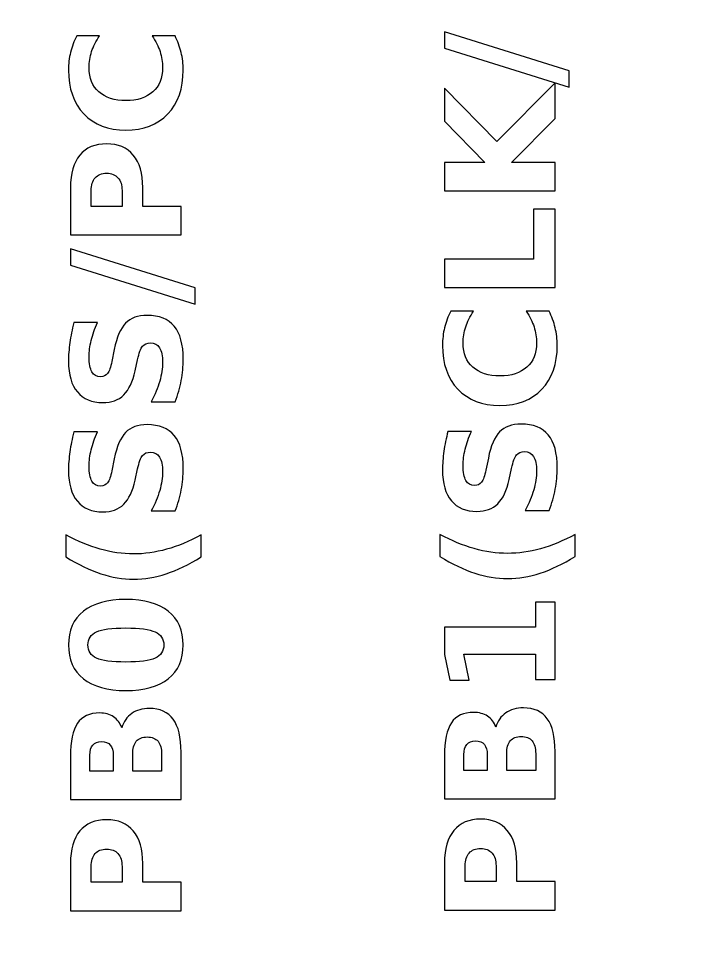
# Model space of a CAD drawing. Header units: centimetres. Extents: x -16.5 to -4.5, y -20.9 to -8.8.
# Drawn here: x -9.634 to -8.753, y -19.575 to -18.348 of the extents above; entities that cross this region are included whole.
import ezdxf

# ---------------------------------------------------------------- set-up
doc = ezdxf.new("R2010")
doc.units = ezdxf.units.CM
doc.header["$MEASUREMENT"] = 0
doc.layers.add('Layer 1', color=7, linetype='Continuous')

msp = doc.modelspace()

# ---------------------------------------------------------------- linework, layer by layer
at = {"layer": 'Layer 1', "color": 7, "lineweight": 35}
msp.add_open_spline([(-16.5, -8.85), (-16.5, -8.85), (-4.5, -8.85), (-4.5, -8.85), (-4.5, -8.85), (-4.5, -8.85), (-4.5, -20.85), (-4.5, -20.85), (-4.5, -20.85), (-4.5, -20.85), (-16.5, -20.85), (-16.5, -20.85), (-16.5, -20.85), (-16.5, -20.85), (-16.5, -8.85), (-16.5, -8.85)], degree=3, knots=[0, 0, 0, 0, 0.25, 0.25, 0.25, 0.25, 0.5, 0.5, 0.5, 0.5, 0.75, 0.75, 0.75, 0.75, 1, 1, 1, 1], dxfattribs=at)
at = {"layer": 'Layer 1', "color": 250, "lineweight": 100}
msp.add_open_spline([(-15.8, -9.55), (-15.8, -9.55), (-5.2, -9.55), (-5.2, -9.55), (-5.2, -9.55), (-5.2, -9.55), (-5.2, -20.15), (-5.2, -20.15), (-5.2, -20.15), (-5.2, -20.15), (-15.8, -20.15), (-15.8, -20.15), (-15.8, -20.15), (-15.8, -20.15), (-15.8, -9.55), (-15.8, -9.55)], degree=3, knots=[0, 0, 0, 0, 0.25, 0.25, 0.25, 0.25, 0.5, 0.5, 0.5, 0.5, 0.75, 0.75, 0.75, 0.75, 1, 1, 1, 1], dxfattribs=at)
at = {"layer": 'Layer 1', "color": 250}
for points, knots in [([(-9.4281, -18.37121), (-9.42453, -18.37811), (-9.42183, -18.38531), (-9.42, -18.39281), (-9.42, -18.39281), (-9.41817, -18.40028), (-9.41727, -18.40811), (-9.41727, -18.41624), (-9.41727, -18.41624), (-9.41727, -18.44051), (-9.42407, -18.45974), (-9.43763, -18.47394), (-9.43763, -18.47394), (-9.4512, -18.48814), (-9.4696, -18.49524), (-9.49287, -18.49524), (-9.49287, -18.49524), (-9.51617, -18.49524), (-9.5346, -18.48814), (-9.54817, -18.47394), (-9.54817, -18.47394), (-9.56173, -18.45974), (-9.56853, -18.44051), (-9.56853, -18.41624), (-9.56853, -18.41624), (-9.56853, -18.40811), (-9.56763, -18.40028), (-9.5658, -18.39281), (-9.5658, -18.39281), (-9.56397, -18.38531), (-9.56127, -18.37811), (-9.5577, -18.37121), (-9.5577, -18.37121), (-9.5577, -18.37121), (-9.52753, -18.37121), (-9.52753, -18.37121), (-9.52753, -18.37121), (-9.5323, -18.37818), (-9.53577, -18.38504), (-9.53797, -18.39181), (-9.53797, -18.39181), (-9.5402, -18.39858), (-9.5413, -18.40571), (-9.5413, -18.41321), (-9.5413, -18.41321), (-9.5413, -18.42661), (-9.537, -18.43718), (-9.5284, -18.44484), (-9.5284, -18.44484), (-9.5198, -18.45254), (-9.50797, -18.45638), (-9.49287, -18.45638), (-9.49287, -18.45638), (-9.4778, -18.45638), (-9.466, -18.45254), (-9.4574, -18.44484), (-9.4574, -18.44484), (-9.4488, -18.43718), (-9.4445, -18.42661), (-9.4445, -18.41321), (-9.4445, -18.41321), (-9.4445, -18.40571), (-9.4456, -18.39858), (-9.44783, -18.39181), (-9.44783, -18.39181), (-9.45003, -18.38504), (-9.4535, -18.37818), (-9.45827, -18.37121), (-9.45827, -18.37121), (-9.45827, -18.37121), (-9.4281, -18.37121), (-9.4281, -18.37121)], [0, 0, 0, 0, 0.0555556, 0.0555556, 0.0555556, 0.0555556, 0.1111111, 0.1111111, 0.1111111, 0.1111111, 0.1666667, 0.1666667, 0.1666667, 0.1666667, 0.2222222, 0.2222222, 0.2222222, 0.2222222, 0.2777778, 0.2777778, 0.2777778, 0.2777778, 0.3333333, 0.3333333, 0.3333333, 0.3333333, 0.3888889, 0.3888889, 0.3888889, 0.3888889, 0.4444444, 0.4444444, 0.4444444, 0.4444444, 0.5, 0.5, 0.5, 0.5, 0.5555556, 0.5555556, 0.5555556, 0.5555556, 0.6111111, 0.6111111, 0.6111111, 0.6111111, 0.6666667, 0.6666667, 0.6666667, 0.6666667, 0.7222222, 0.7222222, 0.7222222, 0.7222222, 0.7777778, 0.7777778, 0.7777778, 0.7777778, 0.8333333, 0.8333333, 0.8333333, 0.8333333, 0.8888889, 0.8888889, 0.8888889, 0.8888889, 0.9444444, 0.9444444, 0.9444444, 0.9444444, 1, 1, 1, 1]), ([(-9.0729, -18.38753), (-9.0729, -18.38753), (-9.0729, -18.36587), (-9.0729, -18.36587), (-9.0729, -18.36587), (-9.0729, -18.36587), (-8.90853, -18.41733), (-8.90853, -18.41733), (-8.90853, -18.41733), (-8.90853, -18.41733), (-8.90853, -18.4389), (-8.90853, -18.4389), (-8.90853, -18.4389), (-8.90853, -18.4389), (-9.0729, -18.38753), (-9.0729, -18.38753)], [0, 0, 0, 0, 0.25, 0.25, 0.25, 0.25, 0.5, 0.5, 0.5, 0.5, 0.75, 0.75, 0.75, 0.75, 1, 1, 1, 1]), ([(-9.0729, -18.5755), (-9.0729, -18.5755), (-9.0729, -18.5379), (-9.0729, -18.5379), (-9.0729, -18.5379), (-9.0729, -18.5379), (-9.01967, -18.5379), (-9.01967, -18.5379), (-9.01967, -18.5379), (-9.01967, -18.5379), (-9.0729, -18.4837), (-9.0729, -18.4837), (-9.0729, -18.4837), (-9.0729, -18.4837), (-9.0729, -18.44007), (-9.0729, -18.44007), (-9.0729, -18.44007), (-9.0729, -18.44007), (-9.00387, -18.51027), (-9.00387, -18.51027), (-9.00387, -18.51027), (-9.00387, -18.51027), (-8.9271, -18.43284), (-8.9271, -18.43284), (-8.9271, -18.43284), (-8.9271, -18.43284), (-8.9271, -18.4799), (-8.9271, -18.4799), (-8.9271, -18.4799), (-8.9271, -18.4799), (-8.98453, -18.5379), (-8.98453, -18.5379), (-8.98453, -18.5379), (-8.98453, -18.5379), (-8.9271, -18.5379), (-8.9271, -18.5379), (-8.9271, -18.5379), (-8.9271, -18.5379), (-8.9271, -18.5755), (-8.9271, -18.5755), (-8.9271, -18.5755), (-8.9271, -18.5755), (-9.0729, -18.5755), (-9.0729, -18.5755)], [0, 0, 0, 0, 0.0909091, 0.0909091, 0.0909091, 0.0909091, 0.1818182, 0.1818182, 0.1818182, 0.1818182, 0.2727273, 0.2727273, 0.2727273, 0.2727273, 0.3636364, 0.3636364, 0.3636364, 0.3636364, 0.4545455, 0.4545455, 0.4545455, 0.4545455, 0.5454545, 0.5454545, 0.5454545, 0.5454545, 0.6363636, 0.6363636, 0.6363636, 0.6363636, 0.7272727, 0.7272727, 0.7272727, 0.7272727, 0.8181818, 0.8181818, 0.8181818, 0.8181818, 0.9090909, 0.9090909, 0.9090909, 0.9090909, 1, 1, 1, 1]), ([(-9.5659, -18.63341), (-9.5659, -18.63341), (-9.5659, -18.57101), (-9.5659, -18.57101), (-9.5659, -18.57101), (-9.5659, -18.55245), (-9.56177, -18.53821), (-9.55353, -18.52828), (-9.55353, -18.52828), (-9.5453, -18.51835), (-9.53357, -18.51338), (-9.51833, -18.51338), (-9.51833, -18.51338), (-9.50307, -18.51338), (-9.4913, -18.51835), (-9.48307, -18.52828), (-9.48307, -18.52828), (-9.47483, -18.53821), (-9.4707, -18.55245), (-9.4707, -18.57101), (-9.4707, -18.57101), (-9.4707, -18.57101), (-9.4707, -18.59581), (-9.4707, -18.59581), (-9.4707, -18.59581), (-9.4707, -18.59581), (-9.4201, -18.59581), (-9.4201, -18.59581), (-9.4201, -18.59581), (-9.4201, -18.59581), (-9.4201, -18.63341), (-9.4201, -18.63341), (-9.4201, -18.63341), (-9.4201, -18.63341), (-9.5659, -18.63341), (-9.5659, -18.63341)], [0, 0, 0, 0, 0.1111111, 0.1111111, 0.1111111, 0.1111111, 0.2222222, 0.2222222, 0.2222222, 0.2222222, 0.3333333, 0.3333333, 0.3333333, 0.3333333, 0.4444444, 0.4444444, 0.4444444, 0.4444444, 0.5555556, 0.5555556, 0.5555556, 0.5555556, 0.6666667, 0.6666667, 0.6666667, 0.6666667, 0.7777778, 0.7777778, 0.7777778, 0.7777778, 0.8888889, 0.8888889, 0.8888889, 0.8888889, 1, 1, 1, 1]), ([(-9.53867, -18.59581), (-9.53867, -18.59581), (-9.49793, -18.59581), (-9.49793, -18.59581), (-9.49793, -18.59581), (-9.49793, -18.59581), (-9.49793, -18.57501), (-9.49793, -18.57501), (-9.49793, -18.57501), (-9.49793, -18.56771), (-9.4997, -18.56208), (-9.50327, -18.55811), (-9.50327, -18.55811), (-9.5068, -18.55415), (-9.51183, -18.55215), (-9.51833, -18.55215), (-9.51833, -18.55215), (-9.52487, -18.55215), (-9.52987, -18.55415), (-9.5334, -18.55811), (-9.5334, -18.55811), (-9.5369, -18.56208), (-9.53867, -18.56771), (-9.53867, -18.57501), (-9.53867, -18.57501), (-9.53867, -18.57501), (-9.53867, -18.59581), (-9.53867, -18.59581)], [0, 0, 0, 0, 0.1428571, 0.1428571, 0.1428571, 0.1428571, 0.2857143, 0.2857143, 0.2857143, 0.2857143, 0.4285714, 0.4285714, 0.4285714, 0.4285714, 0.5714286, 0.5714286, 0.5714286, 0.5714286, 0.7142857, 0.7142857, 0.7142857, 0.7142857, 0.8571429, 0.8571429, 0.8571429, 0.8571429, 1, 1, 1, 1]), ([(-9.0729, -18.70293), (-9.0729, -18.70293), (-9.0729, -18.66533), (-9.0729, -18.66533), (-9.0729, -18.66533), (-9.0729, -18.66533), (-8.95553, -18.66533), (-8.95553, -18.66533), (-8.95553, -18.66533), (-8.95553, -18.66533), (-8.95553, -18.59933), (-8.95553, -18.59933), (-8.95553, -18.59933), (-8.95553, -18.59933), (-8.9271, -18.59933), (-8.9271, -18.59933), (-8.9271, -18.59933), (-8.9271, -18.59933), (-8.9271, -18.70293), (-8.9271, -18.70293), (-8.9271, -18.70293), (-8.9271, -18.70293), (-9.0729, -18.70293), (-9.0729, -18.70293)], [0, 0, 0, 0, 0.1666667, 0.1666667, 0.1666667, 0.1666667, 0.3333333, 0.3333333, 0.3333333, 0.3333333, 0.5, 0.5, 0.5, 0.5, 0.6666667, 0.6666667, 0.6666667, 0.6666667, 0.8333333, 0.8333333, 0.8333333, 0.8333333, 1, 1, 1, 1]), ([(-9.5659, -18.67344), (-9.5659, -18.67344), (-9.5659, -18.65178), (-9.5659, -18.65178), (-9.5659, -18.65178), (-9.5659, -18.65178), (-9.40153, -18.70324), (-9.40153, -18.70324), (-9.40153, -18.70324), (-9.40153, -18.70324), (-9.40153, -18.72481), (-9.40153, -18.72481), (-9.40153, -18.72481), (-9.40153, -18.72481), (-9.5659, -18.67344), (-9.5659, -18.67344)], [0, 0, 0, 0, 0.25, 0.25, 0.25, 0.25, 0.5, 0.5, 0.5, 0.5, 0.75, 0.75, 0.75, 0.75, 1, 1, 1, 1]), ([(-9.5613, -18.74901), (-9.5613, -18.74901), (-9.53047, -18.74901), (-9.53047, -18.74901), (-9.53047, -18.74901), (-9.53403, -18.75701), (-9.53673, -18.76484), (-9.53857, -18.77244), (-9.53857, -18.77244), (-9.5404, -18.78007), (-9.5413, -18.78727), (-9.5413, -18.79404), (-9.5413, -18.79404), (-9.5413, -18.80301), (-9.54007, -18.80967), (-9.5376, -18.81397), (-9.5376, -18.81397), (-9.5351, -18.81827), (-9.53127, -18.82041), (-9.52607, -18.82041), (-9.52607, -18.82041), (-9.52217, -18.82041), (-9.5191, -18.81897), (-9.51693, -18.81607), (-9.51693, -18.81607), (-9.51477, -18.81317), (-9.51287, -18.80791), (-9.5113, -18.80027), (-9.5113, -18.80027), (-9.5113, -18.80027), (-9.5081, -18.78427), (-9.5081, -18.78427), (-9.5081, -18.78427), (-9.50483, -18.76804), (-9.4999, -18.75654), (-9.49323, -18.74971), (-9.49323, -18.74971), (-9.4866, -18.74287), (-9.47717, -18.73944), (-9.46493, -18.73944), (-9.46493, -18.73944), (-9.44883, -18.73944), (-9.43687, -18.74421), (-9.42903, -18.75374), (-9.42903, -18.75374), (-9.4212, -18.76327), (-9.41727, -18.77784), (-9.41727, -18.79744), (-9.41727, -18.79744), (-9.41727, -18.80671), (-9.41813, -18.81597), (-9.4199, -18.82527), (-9.4199, -18.82527), (-9.42167, -18.83457), (-9.42427, -18.84391), (-9.4277, -18.85321), (-9.4277, -18.85321), (-9.4277, -18.85321), (-9.45943, -18.85321), (-9.45943, -18.85321), (-9.45943, -18.85321), (-9.4545, -18.84391), (-9.45077, -18.83491), (-9.44827, -18.82621), (-9.44827, -18.82621), (-9.44577, -18.81751), (-9.4445, -18.80914), (-9.4445, -18.80107), (-9.4445, -18.80107), (-9.4445, -18.79287), (-9.44587, -18.78657), (-9.4486, -18.78221), (-9.4486, -18.78221), (-9.45133, -18.77784), (-9.45523, -18.77567), (-9.46033, -18.77567), (-9.46033, -18.77567), (-9.46487, -18.77567), (-9.4684, -18.77714), (-9.47087, -18.78011), (-9.47087, -18.78011), (-9.47333, -18.78307), (-9.47557, -18.78897), (-9.4775, -18.79784), (-9.4775, -18.79784), (-9.4775, -18.79784), (-9.48073, -18.81241), (-9.48073, -18.81241), (-9.48073, -18.81241), (-9.48387, -18.82697), (-9.48883, -18.83764), (-9.49567, -18.84437), (-9.49567, -18.84437), (-9.5025, -18.85111), (-9.51173, -18.85447), (-9.5233, -18.85447), (-9.5233, -18.85447), (-9.53783, -18.85447), (-9.549, -18.84977), (-9.5568, -18.84041), (-9.5568, -18.84041), (-9.56463, -18.83104), (-9.56853, -18.81757), (-9.56853, -18.79997), (-9.56853, -18.79997), (-9.56853, -18.79197), (-9.56793, -18.78374), (-9.56673, -18.77527), (-9.56673, -18.77527), (-9.56553, -18.76681), (-9.56373, -18.75804), (-9.5613, -18.74901)], [0, 0, 0, 0, 0.0357143, 0.0357143, 0.0357143, 0.0357143, 0.0714286, 0.0714286, 0.0714286, 0.0714286, 0.1071429, 0.1071429, 0.1071429, 0.1071429, 0.1428571, 0.1428571, 0.1428571, 0.1428571, 0.1785714, 0.1785714, 0.1785714, 0.1785714, 0.2142857, 0.2142857, 0.2142857, 0.2142857, 0.25, 0.25, 0.25, 0.25, 0.2857143, 0.2857143, 0.2857143, 0.2857143, 0.3214286, 0.3214286, 0.3214286, 0.3214286, 0.3571429, 0.3571429, 0.3571429, 0.3571429, 0.3928571, 0.3928571, 0.3928571, 0.3928571, 0.4285714, 0.4285714, 0.4285714, 0.4285714, 0.4642857, 0.4642857, 0.4642857, 0.4642857, 0.5, 0.5, 0.5, 0.5, 0.5357143, 0.5357143, 0.5357143, 0.5357143, 0.5714286, 0.5714286, 0.5714286, 0.5714286, 0.6071429, 0.6071429, 0.6071429, 0.6071429, 0.6428571, 0.6428571, 0.6428571, 0.6428571, 0.6785714, 0.6785714, 0.6785714, 0.6785714, 0.7142857, 0.7142857, 0.7142857, 0.7142857, 0.75, 0.75, 0.75, 0.75, 0.7857143, 0.7857143, 0.7857143, 0.7857143, 0.8214286, 0.8214286, 0.8214286, 0.8214286, 0.8571429, 0.8571429, 0.8571429, 0.8571429, 0.8928571, 0.8928571, 0.8928571, 0.8928571, 0.9285714, 0.9285714, 0.9285714, 0.9285714, 0.9642857, 0.9642857, 0.9642857, 0.9642857, 1, 1, 1, 1]), ([(-8.9351, -18.73407), (-8.93153, -18.74097), (-8.92883, -18.74817), (-8.927, -18.75567), (-8.927, -18.75567), (-8.92517, -18.76314), (-8.92427, -18.77097), (-8.92427, -18.7791), (-8.92427, -18.7791), (-8.92427, -18.80337), (-8.93107, -18.8226), (-8.94463, -18.8368), (-8.94463, -18.8368), (-8.9582, -18.851), (-8.9766, -18.8581), (-8.99987, -18.8581), (-8.99987, -18.8581), (-9.02317, -18.8581), (-9.0416, -18.851), (-9.05517, -18.8368), (-9.05517, -18.8368), (-9.06873, -18.8226), (-9.07553, -18.80337), (-9.07553, -18.7791), (-9.07553, -18.7791), (-9.07553, -18.77097), (-9.07463, -18.76314), (-9.0728, -18.75567), (-9.0728, -18.75567), (-9.07097, -18.74817), (-9.06827, -18.74097), (-9.0647, -18.73407), (-9.0647, -18.73407), (-9.0647, -18.73407), (-9.03453, -18.73407), (-9.03453, -18.73407), (-9.03453, -18.73407), (-9.0393, -18.74104), (-9.04277, -18.7479), (-9.04497, -18.75467), (-9.04497, -18.75467), (-9.0472, -18.76144), (-9.0483, -18.76857), (-9.0483, -18.77607), (-9.0483, -18.77607), (-9.0483, -18.78947), (-9.044, -18.80004), (-9.0354, -18.8077), (-9.0354, -18.8077), (-9.0268, -18.8154), (-9.01497, -18.81924), (-8.99987, -18.81924), (-8.99987, -18.81924), (-8.9848, -18.81924), (-8.973, -18.8154), (-8.9644, -18.8077), (-8.9644, -18.8077), (-8.9558, -18.80004), (-8.9515, -18.78947), (-8.9515, -18.77607), (-8.9515, -18.77607), (-8.9515, -18.76857), (-8.9526, -18.76144), (-8.95483, -18.75467), (-8.95483, -18.75467), (-8.95703, -18.7479), (-8.9605, -18.74104), (-8.96527, -18.73407), (-8.96527, -18.73407), (-8.96527, -18.73407), (-8.9351, -18.73407), (-8.9351, -18.73407)], [0, 0, 0, 0, 0.0555556, 0.0555556, 0.0555556, 0.0555556, 0.1111111, 0.1111111, 0.1111111, 0.1111111, 0.1666667, 0.1666667, 0.1666667, 0.1666667, 0.2222222, 0.2222222, 0.2222222, 0.2222222, 0.2777778, 0.2777778, 0.2777778, 0.2777778, 0.3333333, 0.3333333, 0.3333333, 0.3333333, 0.3888889, 0.3888889, 0.3888889, 0.3888889, 0.4444444, 0.4444444, 0.4444444, 0.4444444, 0.5, 0.5, 0.5, 0.5, 0.5555556, 0.5555556, 0.5555556, 0.5555556, 0.6111111, 0.6111111, 0.6111111, 0.6111111, 0.6666667, 0.6666667, 0.6666667, 0.6666667, 0.7222222, 0.7222222, 0.7222222, 0.7222222, 0.7777778, 0.7777778, 0.7777778, 0.7777778, 0.8333333, 0.8333333, 0.8333333, 0.8333333, 0.8888889, 0.8888889, 0.8888889, 0.8888889, 0.9444444, 0.9444444, 0.9444444, 0.9444444, 1, 1, 1, 1]), ([(-9.5613, -18.89304), (-9.5613, -18.89304), (-9.53047, -18.89304), (-9.53047, -18.89304), (-9.53047, -18.89304), (-9.53403, -18.90104), (-9.53673, -18.90887), (-9.53857, -18.91647), (-9.53857, -18.91647), (-9.5404, -18.9241), (-9.5413, -18.9313), (-9.5413, -18.93807), (-9.5413, -18.93807), (-9.5413, -18.94704), (-9.54007, -18.9537), (-9.5376, -18.958), (-9.5376, -18.958), (-9.5351, -18.9623), (-9.53127, -18.96444), (-9.52607, -18.96444), (-9.52607, -18.96444), (-9.52217, -18.96444), (-9.5191, -18.963), (-9.51693, -18.9601), (-9.51693, -18.9601), (-9.51477, -18.9572), (-9.51287, -18.95194), (-9.5113, -18.9443), (-9.5113, -18.9443), (-9.5113, -18.9443), (-9.5081, -18.9283), (-9.5081, -18.9283), (-9.5081, -18.9283), (-9.50483, -18.91207), (-9.4999, -18.90057), (-9.49323, -18.89374), (-9.49323, -18.89374), (-9.4866, -18.8869), (-9.47717, -18.88347), (-9.46493, -18.88347), (-9.46493, -18.88347), (-9.44883, -18.88347), (-9.43687, -18.88824), (-9.42903, -18.89777), (-9.42903, -18.89777), (-9.4212, -18.9073), (-9.41727, -18.92187), (-9.41727, -18.94147), (-9.41727, -18.94147), (-9.41727, -18.95074), (-9.41813, -18.96), (-9.4199, -18.9693), (-9.4199, -18.9693), (-9.42167, -18.9786), (-9.42427, -18.98794), (-9.4277, -18.99724), (-9.4277, -18.99724), (-9.4277, -18.99724), (-9.45943, -18.99724), (-9.45943, -18.99724), (-9.45943, -18.99724), (-9.4545, -18.98794), (-9.45077, -18.97894), (-9.44827, -18.97024), (-9.44827, -18.97024), (-9.44577, -18.96154), (-9.4445, -18.95317), (-9.4445, -18.9451), (-9.4445, -18.9451), (-9.4445, -18.9369), (-9.44587, -18.9306), (-9.4486, -18.92624), (-9.4486, -18.92624), (-9.45133, -18.92187), (-9.45523, -18.9197), (-9.46033, -18.9197), (-9.46033, -18.9197), (-9.46487, -18.9197), (-9.4684, -18.92117), (-9.47087, -18.92414), (-9.47087, -18.92414), (-9.47333, -18.9271), (-9.47557, -18.933), (-9.4775, -18.94187), (-9.4775, -18.94187), (-9.4775, -18.94187), (-9.48073, -18.95644), (-9.48073, -18.95644), (-9.48073, -18.95644), (-9.48387, -18.971), (-9.48883, -18.98167), (-9.49567, -18.9884), (-9.49567, -18.9884), (-9.5025, -18.99514), (-9.51173, -18.9985), (-9.5233, -18.9985), (-9.5233, -18.9985), (-9.53783, -18.9985), (-9.549, -18.9938), (-9.5568, -18.98444), (-9.5568, -18.98444), (-9.56463, -18.97507), (-9.56853, -18.9616), (-9.56853, -18.944), (-9.56853, -18.944), (-9.56853, -18.936), (-9.56793, -18.92777), (-9.56673, -18.9193), (-9.56673, -18.9193), (-9.56553, -18.91084), (-9.56373, -18.90207), (-9.5613, -18.89304)], [0, 0, 0, 0, 0.0357143, 0.0357143, 0.0357143, 0.0357143, 0.0714286, 0.0714286, 0.0714286, 0.0714286, 0.1071429, 0.1071429, 0.1071429, 0.1071429, 0.1428571, 0.1428571, 0.1428571, 0.1428571, 0.1785714, 0.1785714, 0.1785714, 0.1785714, 0.2142857, 0.2142857, 0.2142857, 0.2142857, 0.25, 0.25, 0.25, 0.25, 0.2857143, 0.2857143, 0.2857143, 0.2857143, 0.3214286, 0.3214286, 0.3214286, 0.3214286, 0.3571429, 0.3571429, 0.3571429, 0.3571429, 0.3928571, 0.3928571, 0.3928571, 0.3928571, 0.4285714, 0.4285714, 0.4285714, 0.4285714, 0.4642857, 0.4642857, 0.4642857, 0.4642857, 0.5, 0.5, 0.5, 0.5, 0.5357143, 0.5357143, 0.5357143, 0.5357143, 0.5714286, 0.5714286, 0.5714286, 0.5714286, 0.6071429, 0.6071429, 0.6071429, 0.6071429, 0.6428571, 0.6428571, 0.6428571, 0.6428571, 0.6785714, 0.6785714, 0.6785714, 0.6785714, 0.7142857, 0.7142857, 0.7142857, 0.7142857, 0.75, 0.75, 0.75, 0.75, 0.7857143, 0.7857143, 0.7857143, 0.7857143, 0.8214286, 0.8214286, 0.8214286, 0.8214286, 0.8571429, 0.8571429, 0.8571429, 0.8571429, 0.8928571, 0.8928571, 0.8928571, 0.8928571, 0.9285714, 0.9285714, 0.9285714, 0.9285714, 0.9642857, 0.9642857, 0.9642857, 0.9642857, 1, 1, 1, 1]), ([(-9.0683, -18.89227), (-9.0683, -18.89227), (-9.03747, -18.89227), (-9.03747, -18.89227), (-9.03747, -18.89227), (-9.04103, -18.90027), (-9.04373, -18.9081), (-9.04557, -18.9157), (-9.04557, -18.9157), (-9.0474, -18.92333), (-9.0483, -18.93053), (-9.0483, -18.9373), (-9.0483, -18.9373), (-9.0483, -18.94627), (-9.04707, -18.95293), (-9.0446, -18.95723), (-9.0446, -18.95723), (-9.0421, -18.96153), (-9.03827, -18.96367), (-9.03307, -18.96367), (-9.03307, -18.96367), (-9.02917, -18.96367), (-9.0261, -18.96223), (-9.02393, -18.95933), (-9.02393, -18.95933), (-9.02177, -18.95643), (-9.01987, -18.95117), (-9.0183, -18.94353), (-9.0183, -18.94353), (-9.0183, -18.94353), (-9.0151, -18.92753), (-9.0151, -18.92753), (-9.0151, -18.92753), (-9.01183, -18.9113), (-9.0069, -18.8998), (-9.00023, -18.89297), (-9.00023, -18.89297), (-8.9936, -18.88613), (-8.98417, -18.8827), (-8.97193, -18.8827), (-8.97193, -18.8827), (-8.95583, -18.8827), (-8.94387, -18.88747), (-8.93603, -18.897), (-8.93603, -18.897), (-8.9282, -18.90653), (-8.92427, -18.9211), (-8.92427, -18.9407), (-8.92427, -18.9407), (-8.92427, -18.94997), (-8.92513, -18.95923), (-8.9269, -18.96853), (-8.9269, -18.96853), (-8.92867, -18.97783), (-8.93127, -18.98717), (-8.9347, -18.99647), (-8.9347, -18.99647), (-8.9347, -18.99647), (-8.96643, -18.99647), (-8.96643, -18.99647), (-8.96643, -18.99647), (-8.9615, -18.98717), (-8.95777, -18.97817), (-8.95527, -18.96947), (-8.95527, -18.96947), (-8.95277, -18.96077), (-8.9515, -18.9524), (-8.9515, -18.94433), (-8.9515, -18.94433), (-8.9515, -18.93613), (-8.95287, -18.92983), (-8.9556, -18.92547), (-8.9556, -18.92547), (-8.95833, -18.9211), (-8.96223, -18.91893), (-8.96733, -18.91893), (-8.96733, -18.91893), (-8.97187, -18.91893), (-8.9754, -18.9204), (-8.97787, -18.92337), (-8.97787, -18.92337), (-8.98033, -18.92633), (-8.98257, -18.93223), (-8.9845, -18.9411), (-8.9845, -18.9411), (-8.9845, -18.9411), (-8.98773, -18.95567), (-8.98773, -18.95567), (-8.98773, -18.95567), (-8.99087, -18.97023), (-8.99583, -18.9809), (-9.00267, -18.98763), (-9.00267, -18.98763), (-9.0095, -18.99437), (-9.01873, -18.99773), (-9.0303, -18.99773), (-9.0303, -18.99773), (-9.04483, -18.99773), (-9.056, -18.99303), (-9.0638, -18.98367), (-9.0638, -18.98367), (-9.07163, -18.9743), (-9.07553, -18.96083), (-9.07553, -18.94323), (-9.07553, -18.94323), (-9.07553, -18.93523), (-9.07493, -18.927), (-9.07373, -18.91853), (-9.07373, -18.91853), (-9.07253, -18.91007), (-9.07073, -18.9013), (-9.0683, -18.89227)], [0, 0, 0, 0, 0.0357143, 0.0357143, 0.0357143, 0.0357143, 0.0714286, 0.0714286, 0.0714286, 0.0714286, 0.1071429, 0.1071429, 0.1071429, 0.1071429, 0.1428571, 0.1428571, 0.1428571, 0.1428571, 0.1785714, 0.1785714, 0.1785714, 0.1785714, 0.2142857, 0.2142857, 0.2142857, 0.2142857, 0.25, 0.25, 0.25, 0.25, 0.2857143, 0.2857143, 0.2857143, 0.2857143, 0.3214286, 0.3214286, 0.3214286, 0.3214286, 0.3571429, 0.3571429, 0.3571429, 0.3571429, 0.3928571, 0.3928571, 0.3928571, 0.3928571, 0.4285714, 0.4285714, 0.4285714, 0.4285714, 0.4642857, 0.4642857, 0.4642857, 0.4642857, 0.5, 0.5, 0.5, 0.5, 0.5357143, 0.5357143, 0.5357143, 0.5357143, 0.5714286, 0.5714286, 0.5714286, 0.5714286, 0.6071429, 0.6071429, 0.6071429, 0.6071429, 0.6428571, 0.6428571, 0.6428571, 0.6428571, 0.6785714, 0.6785714, 0.6785714, 0.6785714, 0.7142857, 0.7142857, 0.7142857, 0.7142857, 0.75, 0.75, 0.75, 0.75, 0.7857143, 0.7857143, 0.7857143, 0.7857143, 0.8214286, 0.8214286, 0.8214286, 0.8214286, 0.8571429, 0.8571429, 0.8571429, 0.8571429, 0.8928571, 0.8928571, 0.8928571, 0.8928571, 0.9285714, 0.9285714, 0.9285714, 0.9285714, 0.9642857, 0.9642857, 0.9642857, 0.9642857, 1, 1, 1, 1]), ([(-9.39373, -19.02887), (-9.39373, -19.02887), (-9.39373, -19.05787), (-9.39373, -19.05787), (-9.39373, -19.05787), (-9.4098, -19.06784), (-9.4251, -19.0752), (-9.4396, -19.07994), (-9.4396, -19.07994), (-9.45407, -19.0847), (-9.46843, -19.08707), (-9.4827, -19.08707), (-9.4827, -19.08707), (-9.49697, -19.08707), (-9.5114, -19.08467), (-9.526, -19.0799), (-9.526, -19.0799), (-9.54063, -19.0751), (-9.5559, -19.06777), (-9.57187, -19.05787), (-9.57187, -19.05787), (-9.57187, -19.05787), (-9.57187, -19.02887), (-9.57187, -19.02887), (-9.57187, -19.02887), (-9.55643, -19.0372), (-9.54133, -19.04344), (-9.5266, -19.0476), (-9.5266, -19.0476), (-9.51187, -19.05177), (-9.4973, -19.05387), (-9.4829, -19.05387), (-9.4829, -19.05387), (-9.4685, -19.05387), (-9.45393, -19.0518), (-9.43913, -19.04767), (-9.43913, -19.04767), (-9.42437, -19.04354), (-9.40923, -19.03727), (-9.39373, -19.02887)], [0, 0, 0, 0, 0.1, 0.1, 0.1, 0.1, 0.2, 0.2, 0.2, 0.2, 0.3, 0.3, 0.3, 0.3, 0.4, 0.4, 0.4, 0.4, 0.5, 0.5, 0.5, 0.5, 0.6, 0.6, 0.6, 0.6, 0.7, 0.7, 0.7, 0.7, 0.8, 0.8, 0.8, 0.8, 0.9, 0.9, 0.9, 0.9, 1, 1, 1, 1]), ([(-8.90073, -19.0281), (-8.90073, -19.0281), (-8.90073, -19.0571), (-8.90073, -19.0571), (-8.90073, -19.0571), (-8.9168, -19.06707), (-8.9321, -19.07443), (-8.9466, -19.07917), (-8.9466, -19.07917), (-8.96107, -19.08393), (-8.97543, -19.0863), (-8.9897, -19.0863), (-8.9897, -19.0863), (-9.00397, -19.0863), (-9.0184, -19.0839), (-9.033, -19.07913), (-9.033, -19.07913), (-9.04763, -19.07433), (-9.0629, -19.067), (-9.07887, -19.0571), (-9.07887, -19.0571), (-9.07887, -19.0571), (-9.07887, -19.0281), (-9.07887, -19.0281), (-9.07887, -19.0281), (-9.06343, -19.03643), (-9.04833, -19.04267), (-9.0336, -19.04683), (-9.0336, -19.04683), (-9.01887, -19.051), (-9.0043, -19.0531), (-8.9899, -19.0531), (-8.9899, -19.0531), (-8.9755, -19.0531), (-8.96093, -19.05103), (-8.94613, -19.0469), (-8.94613, -19.0469), (-8.93137, -19.04277), (-8.91623, -19.0365), (-8.90073, -19.0281)], [0, 0, 0, 0, 0.1, 0.1, 0.1, 0.1, 0.2, 0.2, 0.2, 0.2, 0.3, 0.3, 0.3, 0.3, 0.4, 0.4, 0.4, 0.4, 0.5, 0.5, 0.5, 0.5, 0.6, 0.6, 0.6, 0.6, 0.7, 0.7, 0.7, 0.7, 0.8, 0.8, 0.8, 0.8, 0.9, 0.9, 0.9, 0.9, 1, 1, 1, 1]), ([(-9.49287, -19.11384), (-9.4687, -19.11384), (-9.45007, -19.11904), (-9.43693, -19.12947), (-9.43693, -19.12947), (-9.42383, -19.13987), (-9.41727, -19.15467), (-9.41727, -19.17381), (-9.41727, -19.17381), (-9.41727, -19.19301), (-9.42383, -19.20784), (-9.43693, -19.21824), (-9.43693, -19.21824), (-9.45007, -19.22867), (-9.4687, -19.23387), (-9.49287, -19.23387), (-9.49287, -19.23387), (-9.51707, -19.23387), (-9.53573, -19.22867), (-9.54887, -19.21824), (-9.54887, -19.21824), (-9.56197, -19.20784), (-9.56853, -19.19301), (-9.56853, -19.17381), (-9.56853, -19.17381), (-9.56853, -19.15467), (-9.56197, -19.13987), (-9.54887, -19.12947), (-9.54887, -19.12947), (-9.53573, -19.11904), (-9.51707, -19.11384), (-9.49287, -19.11384)], [0, 0, 0, 0, 0.125, 0.125, 0.125, 0.125, 0.25, 0.25, 0.25, 0.25, 0.375, 0.375, 0.375, 0.375, 0.5, 0.5, 0.5, 0.5, 0.625, 0.625, 0.625, 0.625, 0.75, 0.75, 0.75, 0.75, 0.875, 0.875, 0.875, 0.875, 1, 1, 1, 1]), ([(-8.95307, -19.21924), (-8.95307, -19.21924), (-8.95307, -19.18604), (-8.95307, -19.18604), (-8.95307, -19.18604), (-8.95307, -19.18604), (-9.0473, -19.18604), (-9.0473, -19.18604), (-9.0473, -19.18604), (-9.0473, -19.18604), (-9.04027, -19.2201), (-9.04027, -19.2201), (-9.04027, -19.2201), (-9.04027, -19.2201), (-9.06587, -19.2201), (-9.06587, -19.2201), (-9.06587, -19.2201), (-9.06587, -19.2201), (-9.0729, -19.18624), (-9.0729, -19.18624), (-9.0729, -19.18624), (-9.0729, -19.18624), (-9.0729, -19.1505), (-9.0729, -19.1505), (-9.0729, -19.1505), (-9.0729, -19.1505), (-8.95307, -19.1505), (-8.95307, -19.1505), (-8.95307, -19.1505), (-8.95307, -19.1505), (-8.95307, -19.1173), (-8.95307, -19.1173), (-8.95307, -19.1173), (-8.95307, -19.1173), (-8.9271, -19.1173), (-8.9271, -19.1173), (-8.9271, -19.1173), (-8.9271, -19.1173), (-8.9271, -19.21924), (-8.9271, -19.21924), (-8.9271, -19.21924), (-8.9271, -19.21924), (-8.95307, -19.21924), (-8.95307, -19.21924)], [0, 0, 0, 0, 0.0909091, 0.0909091, 0.0909091, 0.0909091, 0.1818182, 0.1818182, 0.1818182, 0.1818182, 0.2727273, 0.2727273, 0.2727273, 0.2727273, 0.3636364, 0.3636364, 0.3636364, 0.3636364, 0.4545455, 0.4545455, 0.4545455, 0.4545455, 0.5454545, 0.5454545, 0.5454545, 0.5454545, 0.6363636, 0.6363636, 0.6363636, 0.6363636, 0.7272727, 0.7272727, 0.7272727, 0.7272727, 0.8181818, 0.8181818, 0.8181818, 0.8181818, 0.9090909, 0.9090909, 0.9090909, 0.9090909, 1, 1, 1, 1]), ([(-9.49313, -19.15144), (-9.51137, -19.15144), (-9.5242, -19.15314), (-9.53167, -19.15657), (-9.53167, -19.15657), (-9.5391, -19.15997), (-9.54283, -19.16574), (-9.54283, -19.17381), (-9.54283, -19.17381), (-9.54283, -19.18187), (-9.5391, -19.18764), (-9.53167, -19.19111), (-9.53167, -19.19111), (-9.5242, -19.19454), (-9.51137, -19.19627), (-9.49313, -19.19627), (-9.49313, -19.19627), (-9.47473, -19.19627), (-9.46173, -19.19454), (-9.4542, -19.19111), (-9.4542, -19.19111), (-9.44663, -19.18764), (-9.44287, -19.18187), (-9.44287, -19.17381), (-9.44287, -19.17381), (-9.44287, -19.16581), (-9.44663, -19.16007), (-9.4542, -19.15661), (-9.4542, -19.15661), (-9.46173, -19.15317), (-9.47473, -19.15144), (-9.49313, -19.15144)], [0, 0, 0, 0, 0.125, 0.125, 0.125, 0.125, 0.25, 0.25, 0.25, 0.25, 0.375, 0.375, 0.375, 0.375, 0.5, 0.5, 0.5, 0.5, 0.625, 0.625, 0.625, 0.625, 0.75, 0.75, 0.75, 0.75, 0.875, 0.875, 0.875, 0.875, 1, 1, 1, 1]), ([(-9.49813, -19.28287), (-9.4958, -19.2748), (-9.49147, -19.26854), (-9.48513, -19.2641), (-9.48513, -19.2641), (-9.47883, -19.25967), (-9.47107, -19.25747), (-9.4619, -19.25747), (-9.4619, -19.25747), (-9.44783, -19.25747), (-9.43737, -19.26224), (-9.43047, -19.27174), (-9.43047, -19.27174), (-9.42357, -19.28124), (-9.4201, -19.2957), (-9.4201, -19.3151), (-9.4201, -19.3151), (-9.4201, -19.3151), (-9.4201, -19.3775), (-9.4201, -19.3775), (-9.4201, -19.3775), (-9.4201, -19.3775), (-9.5659, -19.3775), (-9.5659, -19.3775), (-9.5659, -19.3775), (-9.5659, -19.3775), (-9.5659, -19.32107), (-9.5659, -19.32107), (-9.5659, -19.32107), (-9.5659, -19.3008), (-9.56283, -19.28614), (-9.55673, -19.27707), (-9.55673, -19.27707), (-9.5506, -19.26797), (-9.5408, -19.26344), (-9.52733, -19.26344), (-9.52733, -19.26344), (-9.52023, -19.26344), (-9.5142, -19.2651), (-9.5092, -19.2684), (-9.5092, -19.2684), (-9.50423, -19.27174), (-9.50053, -19.27654), (-9.49813, -19.28287)], [0, 0, 0, 0, 0.0909091, 0.0909091, 0.0909091, 0.0909091, 0.1818182, 0.1818182, 0.1818182, 0.1818182, 0.2727273, 0.2727273, 0.2727273, 0.2727273, 0.3636364, 0.3636364, 0.3636364, 0.3636364, 0.4545455, 0.4545455, 0.4545455, 0.4545455, 0.5454545, 0.5454545, 0.5454545, 0.5454545, 0.6363636, 0.6363636, 0.6363636, 0.6363636, 0.7272727, 0.7272727, 0.7272727, 0.7272727, 0.8181818, 0.8181818, 0.8181818, 0.8181818, 0.9090909, 0.9090909, 0.9090909, 0.9090909, 1, 1, 1, 1]), ([(-9.00513, -19.2821), (-9.0028, -19.27403), (-8.99847, -19.26777), (-8.99213, -19.26333), (-8.99213, -19.26333), (-8.98583, -19.2589), (-8.97807, -19.2567), (-8.9689, -19.2567), (-8.9689, -19.2567), (-8.95483, -19.2567), (-8.94437, -19.26147), (-8.93747, -19.27097), (-8.93747, -19.27097), (-8.93057, -19.28047), (-8.9271, -19.29493), (-8.9271, -19.31433), (-8.9271, -19.31433), (-8.9271, -19.31433), (-8.9271, -19.37673), (-8.9271, -19.37673), (-8.9271, -19.37673), (-8.9271, -19.37673), (-9.0729, -19.37673), (-9.0729, -19.37673), (-9.0729, -19.37673), (-9.0729, -19.37673), (-9.0729, -19.3203), (-9.0729, -19.3203), (-9.0729, -19.3203), (-9.0729, -19.30003), (-9.06983, -19.28537), (-9.06373, -19.2763), (-9.06373, -19.2763), (-9.0576, -19.2672), (-9.0478, -19.26267), (-9.03433, -19.26267), (-9.03433, -19.26267), (-9.02723, -19.26267), (-9.0212, -19.26433), (-9.0162, -19.26763), (-9.0162, -19.26763), (-9.01123, -19.27097), (-9.00753, -19.27577), (-9.00513, -19.2821)], [0, 0, 0, 0, 0.0909091, 0.0909091, 0.0909091, 0.0909091, 0.1818182, 0.1818182, 0.1818182, 0.1818182, 0.2727273, 0.2727273, 0.2727273, 0.2727273, 0.3636364, 0.3636364, 0.3636364, 0.3636364, 0.4545455, 0.4545455, 0.4545455, 0.4545455, 0.5454545, 0.5454545, 0.5454545, 0.5454545, 0.6363636, 0.6363636, 0.6363636, 0.6363636, 0.7272727, 0.7272727, 0.7272727, 0.7272727, 0.8181818, 0.8181818, 0.8181818, 0.8181818, 0.9090909, 0.9090909, 0.9090909, 0.9090909, 1, 1, 1, 1]), ([(-8.9527, -19.31707), (-8.9527, -19.3095), (-8.9543, -19.30383), (-8.95747, -19.3), (-8.95747, -19.3), (-8.96067, -19.2962), (-8.9655, -19.2943), (-8.97193, -19.2943), (-8.97193, -19.2943), (-8.97823, -19.2943), (-8.98297, -19.2962), (-8.98613, -19.29997), (-8.98613, -19.29997), (-8.9893, -19.30373), (-8.99087, -19.30943), (-8.99087, -19.31707), (-8.99087, -19.31707), (-8.99087, -19.31707), (-8.99087, -19.33913), (-8.99087, -19.33913), (-8.99087, -19.33913), (-8.99087, -19.33913), (-8.9527, -19.33913), (-8.9527, -19.33913), (-8.9527, -19.33913), (-8.9527, -19.33913), (-8.9527, -19.31707), (-8.9527, -19.31707)], [0, 0, 0, 0, 0.1428571, 0.1428571, 0.1428571, 0.1428571, 0.2857143, 0.2857143, 0.2857143, 0.2857143, 0.4285714, 0.4285714, 0.4285714, 0.4285714, 0.5714286, 0.5714286, 0.5714286, 0.5714286, 0.7142857, 0.7142857, 0.7142857, 0.7142857, 0.8571429, 0.8571429, 0.8571429, 0.8571429, 1, 1, 1, 1]), ([(-9.50947, -19.3191), (-9.50947, -19.31317), (-9.51077, -19.30867), (-9.51337, -19.30564), (-9.51337, -19.30564), (-9.51597, -19.30257), (-9.5198, -19.30104), (-9.52487, -19.30104), (-9.52487, -19.30104), (-9.5299, -19.30104), (-9.5337, -19.30257), (-9.53633, -19.30564), (-9.53633, -19.30564), (-9.53897, -19.30867), (-9.5403, -19.31317), (-9.5403, -19.3191), (-9.5403, -19.3191), (-9.5403, -19.3191), (-9.5403, -19.3399), (-9.5403, -19.3399), (-9.5403, -19.3399), (-9.5403, -19.3399), (-9.50947, -19.3399), (-9.50947, -19.3399), (-9.50947, -19.3399), (-9.50947, -19.3399), (-9.50947, -19.3191), (-9.50947, -19.3191)], [0, 0, 0, 0, 0.1428571, 0.1428571, 0.1428571, 0.1428571, 0.2857143, 0.2857143, 0.2857143, 0.2857143, 0.4285714, 0.4285714, 0.4285714, 0.4285714, 0.5714286, 0.5714286, 0.5714286, 0.5714286, 0.7142857, 0.7142857, 0.7142857, 0.7142857, 0.8571429, 0.8571429, 0.8571429, 0.8571429, 1, 1, 1, 1]), ([(-9.4457, -19.31784), (-9.4457, -19.31027), (-9.4473, -19.3046), (-9.45047, -19.30077), (-9.45047, -19.30077), (-9.45367, -19.29697), (-9.4585, -19.29507), (-9.46493, -19.29507), (-9.46493, -19.29507), (-9.47123, -19.29507), (-9.47597, -19.29697), (-9.47913, -19.30074), (-9.47913, -19.30074), (-9.4823, -19.3045), (-9.48387, -19.3102), (-9.48387, -19.31784), (-9.48387, -19.31784), (-9.48387, -19.31784), (-9.48387, -19.3399), (-9.48387, -19.3399), (-9.48387, -19.3399), (-9.48387, -19.3399), (-9.4457, -19.3399), (-9.4457, -19.3399), (-9.4457, -19.3399), (-9.4457, -19.3399), (-9.4457, -19.31784), (-9.4457, -19.31784)], [0, 0, 0, 0, 0.1428571, 0.1428571, 0.1428571, 0.1428571, 0.2857143, 0.2857143, 0.2857143, 0.2857143, 0.4285714, 0.4285714, 0.4285714, 0.4285714, 0.5714286, 0.5714286, 0.5714286, 0.5714286, 0.7142857, 0.7142857, 0.7142857, 0.7142857, 0.8571429, 0.8571429, 0.8571429, 0.8571429, 1, 1, 1, 1]), ([(-9.01647, -19.31833), (-9.01647, -19.3124), (-9.01777, -19.3079), (-9.02037, -19.30487), (-9.02037, -19.30487), (-9.02297, -19.3018), (-9.0268, -19.30027), (-9.03187, -19.30027), (-9.03187, -19.30027), (-9.0369, -19.30027), (-9.0407, -19.3018), (-9.04333, -19.30487), (-9.04333, -19.30487), (-9.04597, -19.3079), (-9.0473, -19.3124), (-9.0473, -19.31833), (-9.0473, -19.31833), (-9.0473, -19.31833), (-9.0473, -19.33913), (-9.0473, -19.33913), (-9.0473, -19.33913), (-9.0473, -19.33913), (-9.01647, -19.33913), (-9.01647, -19.33913), (-9.01647, -19.33913), (-9.01647, -19.33913), (-9.01647, -19.31833), (-9.01647, -19.31833)], [0, 0, 0, 0, 0.1428571, 0.1428571, 0.1428571, 0.1428571, 0.2857143, 0.2857143, 0.2857143, 0.2857143, 0.4285714, 0.4285714, 0.4285714, 0.4285714, 0.5714286, 0.5714286, 0.5714286, 0.5714286, 0.7142857, 0.7142857, 0.7142857, 0.7142857, 0.8571429, 0.8571429, 0.8571429, 0.8571429, 1, 1, 1, 1]), ([(-9.5659, -19.52407), (-9.5659, -19.52407), (-9.5659, -19.46167), (-9.5659, -19.46167), (-9.5659, -19.46167), (-9.5659, -19.44311), (-9.56177, -19.42887), (-9.55353, -19.41894), (-9.55353, -19.41894), (-9.5453, -19.40901), (-9.53357, -19.40404), (-9.51833, -19.40404), (-9.51833, -19.40404), (-9.50307, -19.40404), (-9.4913, -19.40901), (-9.48307, -19.41894), (-9.48307, -19.41894), (-9.47483, -19.42887), (-9.4707, -19.44311), (-9.4707, -19.46167), (-9.4707, -19.46167), (-9.4707, -19.46167), (-9.4707, -19.48647), (-9.4707, -19.48647), (-9.4707, -19.48647), (-9.4707, -19.48647), (-9.4201, -19.48647), (-9.4201, -19.48647), (-9.4201, -19.48647), (-9.4201, -19.48647), (-9.4201, -19.52407), (-9.4201, -19.52407), (-9.4201, -19.52407), (-9.4201, -19.52407), (-9.5659, -19.52407), (-9.5659, -19.52407)], [0, 0, 0, 0, 0.1111111, 0.1111111, 0.1111111, 0.1111111, 0.2222222, 0.2222222, 0.2222222, 0.2222222, 0.3333333, 0.3333333, 0.3333333, 0.3333333, 0.4444444, 0.4444444, 0.4444444, 0.4444444, 0.5555556, 0.5555556, 0.5555556, 0.5555556, 0.6666667, 0.6666667, 0.6666667, 0.6666667, 0.7777778, 0.7777778, 0.7777778, 0.7777778, 0.8888889, 0.8888889, 0.8888889, 0.8888889, 1, 1, 1, 1]), ([(-9.0729, -19.5233), (-9.0729, -19.5233), (-9.0729, -19.4609), (-9.0729, -19.4609), (-9.0729, -19.4609), (-9.0729, -19.44234), (-9.06877, -19.4281), (-9.06053, -19.41817), (-9.06053, -19.41817), (-9.0523, -19.40824), (-9.04057, -19.40327), (-9.02533, -19.40327), (-9.02533, -19.40327), (-9.01007, -19.40327), (-8.9983, -19.40824), (-8.99007, -19.41817), (-8.99007, -19.41817), (-8.98183, -19.4281), (-8.9777, -19.44234), (-8.9777, -19.4609), (-8.9777, -19.4609), (-8.9777, -19.4609), (-8.9777, -19.4857), (-8.9777, -19.4857), (-8.9777, -19.4857), (-8.9777, -19.4857), (-8.9271, -19.4857), (-8.9271, -19.4857), (-8.9271, -19.4857), (-8.9271, -19.4857), (-8.9271, -19.5233), (-8.9271, -19.5233), (-8.9271, -19.5233), (-8.9271, -19.5233), (-9.0729, -19.5233), (-9.0729, -19.5233)], [0, 0, 0, 0, 0.1111111, 0.1111111, 0.1111111, 0.1111111, 0.2222222, 0.2222222, 0.2222222, 0.2222222, 0.3333333, 0.3333333, 0.3333333, 0.3333333, 0.4444444, 0.4444444, 0.4444444, 0.4444444, 0.5555556, 0.5555556, 0.5555556, 0.5555556, 0.6666667, 0.6666667, 0.6666667, 0.6666667, 0.7777778, 0.7777778, 0.7777778, 0.7777778, 0.8888889, 0.8888889, 0.8888889, 0.8888889, 1, 1, 1, 1]), ([(-9.53867, -19.48647), (-9.53867, -19.48647), (-9.49793, -19.48647), (-9.49793, -19.48647), (-9.49793, -19.48647), (-9.49793, -19.48647), (-9.49793, -19.46567), (-9.49793, -19.46567), (-9.49793, -19.46567), (-9.49793, -19.45837), (-9.4997, -19.45274), (-9.50327, -19.44877), (-9.50327, -19.44877), (-9.5068, -19.44481), (-9.51183, -19.44281), (-9.51833, -19.44281), (-9.51833, -19.44281), (-9.52487, -19.44281), (-9.52987, -19.44481), (-9.5334, -19.44877), (-9.5334, -19.44877), (-9.5369, -19.45274), (-9.53867, -19.45837), (-9.53867, -19.46567), (-9.53867, -19.46567), (-9.53867, -19.46567), (-9.53867, -19.48647), (-9.53867, -19.48647)], [0, 0, 0, 0, 0.1428571, 0.1428571, 0.1428571, 0.1428571, 0.2857143, 0.2857143, 0.2857143, 0.2857143, 0.4285714, 0.4285714, 0.4285714, 0.4285714, 0.5714286, 0.5714286, 0.5714286, 0.5714286, 0.7142857, 0.7142857, 0.7142857, 0.7142857, 0.8571429, 0.8571429, 0.8571429, 0.8571429, 1, 1, 1, 1]), ([(-9.04567, -19.4857), (-9.04567, -19.4857), (-9.00493, -19.4857), (-9.00493, -19.4857), (-9.00493, -19.4857), (-9.00493, -19.4857), (-9.00493, -19.4649), (-9.00493, -19.4649), (-9.00493, -19.4649), (-9.00493, -19.4576), (-9.0067, -19.45197), (-9.01027, -19.448), (-9.01027, -19.448), (-9.0138, -19.44404), (-9.01883, -19.44204), (-9.02533, -19.44204), (-9.02533, -19.44204), (-9.03187, -19.44204), (-9.03687, -19.44404), (-9.0404, -19.448), (-9.0404, -19.448), (-9.0439, -19.45197), (-9.04567, -19.4576), (-9.04567, -19.4649), (-9.04567, -19.4649), (-9.04567, -19.4649), (-9.04567, -19.4857), (-9.04567, -19.4857)], [0, 0, 0, 0, 0.1428571, 0.1428571, 0.1428571, 0.1428571, 0.2857143, 0.2857143, 0.2857143, 0.2857143, 0.4285714, 0.4285714, 0.4285714, 0.4285714, 0.5714286, 0.5714286, 0.5714286, 0.5714286, 0.7142857, 0.7142857, 0.7142857, 0.7142857, 0.8571429, 0.8571429, 0.8571429, 0.8571429, 1, 1, 1, 1])]:
    msp.add_open_spline(points, degree=3, knots=knots, dxfattribs=at)

doc.saveas('drawing.dxf')
